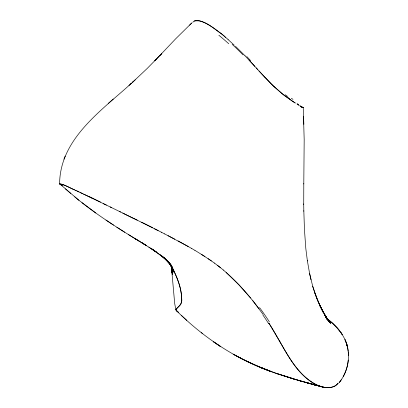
<?xml version="1.0" encoding="UTF-8"?>
<svg xmlns="http://www.w3.org/2000/svg" width="408" height="408" viewBox="0 0 408 408"><rect width="100%" height="100%" fill="white"/><g stroke="black" fill="none" stroke-linecap="round" stroke-linejoin="round"><path stroke-width="0.61" d="M303.797 183.554L303.725 204.423M303.792 183.952L304.179 139.556L303.236 107.615L300.079 105.953M339.186 382.536C346.331 373.968 349.416 362.314 348.192 351.288C346.902 337.722 337.523 326.614 327.048 318.679L332.53 323.304L337.34 328.129L332.53 323.304L327.048 318.679M347.876 363.258L348.284 360.065M347.101 366.833L347.8 363.686M346.06 370.224L346.994 367.241M128.959 85.461L131.595 83.135C101.638 110.507 60.037 138.674 59.609 183.641M344.755 373.524L345.923 370.607M65.198 156.116L63.934 159.171M192.918 22.17C195.911 18.125 202.179 21.803 205.765 23.266C212.991 27.061 219.479 32.094 225.639 37.408M343.235 376.625L344.592 373.881M340.328 381.154L341.292 379.833M340.221 381.291L339.293 382.408M160.201 55.213L161.798 53.54L147.242 68.416L132.656 82.192L135.201 79.866M156.371 59.196L154.765 60.858L175.583 38.898L192.081 22.649M189.587 25.123L191.296 23.445M130.83 83.813L133.406 81.503M113.256 99.017L108.497 103.219M194.218 21.14C203.628 18.972 212.981 27.979 220.152 32.941M303.236 107.615L302.904 107.559M324.187 387.299L305.332 382.332L322.59 386.978L312.156 384.173L320.892 386.519M315.241 385.106L292.75 378.67L276.532 373.468L293.801 378.94L276.532 373.468M298.503 380.363L316.644 385.387L299.778 380.776L283.438 375.707M291.577 378.293L300.966 381.092M302.017 107.217L303.205 107.615L299.691 105.692M302.68 107.483L302.068 107.263M301.053 106.876L301.568 107.059M268.617 370.622L269.703 371.056L260.891 367.572L277.613 373.856C239.491 361.468 205.183 339.14 176.797 311.018M301.334 106.993L301.711 107.136M248.135 361.906L240.2 357.969L255.479 365.272L270.749 371.408L261.972 368.052L263.027 368.45L247.11 361.437M74.608 189.868C69.977 187.966 63.877 184.35 59.69 183.87L78.979 200.343L95.824 213.007M76.148 190.582C71.329 188.807 63.939 184.034 59.813 183.921M75.541 190.286L89.168 196.768M76.99 190.98L78.938 191.898M80.05 192.423L82.334 193.504M83.507 194.06L86.159 195.325M86.715 195.585L92.29 198.268M89.842 197.089L93.08 198.645M92.82 198.523L106.381 205.091M103.234 203.561L111.654 207.657M110.196 206.948L120.584 212.012M119.534 211.497L124.012 213.685M122.788 213.083L137.272 220.187M134.212 218.683L158.161 230.602M154.51 228.761L161.466 232.279M161.277 232.183L164.761 233.968M164.659 233.911L188.241 246.509M168.04 235.651L174.792 239.175M178.066 240.909L191.587 248.426M191.541 248.375L194.927 250.379M298.931 105.3L298.12 104.81M298.442 104.968L297.106 104.168M194.912 250.349L204.938 256.555M81.931 202.7C102.383 218.652 124.501 232.274 146.64 245.723L141.974 242.786L156.922 252.379L148.828 247.085M128.403 234.544L136.44 239.455M178.653 312.35C171.146 308.973 181.774 306.862 181.325 302.282C182.835 289.083 176.491 276.461 170.901 264.909M61.46 185.084L62.398 185.666L59.69 183.87M139.755 241.485L135.104 238.609L146.64 245.723M295.29 103.061L291.812 100.837M295.132 102.944L284.249 95.441M116.836 227.236L124.782 232.29M201.572 254.429L211.41 260.911M106.004 220.091L113.582 225.124M291.751 100.756L282.275 93.891L273.712 86.272M178.051 311.926L175.853 309.794L174.701 303.557L171.579 268.612L172.375 274.39L171.35 267.169L172.273 272.972L171.059 265.526L172.579 271.345M152.261 249.339L164.358 258.193L159.87 254.577L167.499 260.794L161.69 255.877L169.019 262.436M208.095 258.652L214.547 263.145M159.064 254.051L151.108 248.416L155.672 251.654M214.404 263.058L220.565 267.725M201.384 332.658L202.297 333.372M217.454 265.327L223.426 270.07M284.187 95.319L274.37 86.894M74.73 196.845L78.979 200.343M223.309 270.009C236.798 281.382 248.492 294.76 259.09 308.825M65.479 188.935L70.742 193.458M228.046 39.515L234.279 45.217M226.109 272.422L239.042 284.957L250.629 298.019M181.438 315.46L186.747 320.321M326.691 318.638L328.797 320.719L326.568 318.49M164.654 258.529L167.504 261.232L163.271 257.116L170.258 263.996L163.271 257.116M235.452 46.262L245.091 55.83M273.049 85.644L274.268 86.868M272.391 85.012L273.61 86.236M326.66 318.607L328.465 320.346L326.405 318.306M272.952 85.603L264.44 76.888M272.294 84.966L258.993 70.967M326.441 318.311L329.093 321.045L326.614 318.424M244.984 55.774L254.832 66.377M166.076 259.886L168.764 262.696L164.786 258.392L171.324 265.531L164.786 258.392M326.558 318.373L329.358 321.351L325.64 317.286L329.598 321.637L326.788 318.424M264.46 76.959L256.25 67.942M249.038 59.991L257.647 69.482M326.737 318.368L329.807 321.902L325.788 317.164L330.444 323.003L326.492 317.643L330.485 323.202L326.528 317.689M167.407 261.242L172.186 266.949L168.637 262.461L170.845 265.363M252.812 300.716L263.114 314.435M322.963 311.987L317.281 299.635L323.054 312.023L319.994 305.934L326.599 317.858L324.702 314.91L330.485 323.202M324.702 314.91L326.558 317.73M323.095 312.054L326.594 317.898L319.994 305.934M280.01 341.93C290.032 359.05 300.538 379.236 320.392 386.361C326.104 388.176 334.524 388.661 338.252 383.025C333.27 389.737 322.723 388.028 316.175 384.719C292.424 371.775 283.035 344.413 268.831 323.049L279.959 341.863M170.891 264.772C176.236 275.053 181.014 286.115 181.682 297.83C182.82 303.577 178.602 306.235 175.853 309.794M169.718 263.537L170.284 264.624M169.708 263.476L171.895 267.903M319.933 305.73L314.838 293.01L312.655 286.171L317.159 299.288L314.757 292.781M170.508 264.491L173.385 271.912L171.294 266.419M170.605 264.318L173.181 272.156M310.993 279.832L309.524 273.161L312.747 286.447M170.993 265.43L172.105 271.351L171.059 265.526M309.606 273.508L307.331 260.559L307.387 260.967L305.822 248.589L304.465 229.826L303.822 210.722M348.192 351.288L347.708 348.141M348.452 355.475L348.284 352.247M303.547 116.234L303.858 124.348M303.72 203.929L303.822 211.222M220.58 33.033A103.214 22.817 30 0 1 224.716 36.414M224.375 36.327A86.251 18.742 30.2 0 1 228.143 39.54M232.213 44.37A237.272 43.284 31.7 0 1 243.081 54.927M287.599 96.441A155.683 6.043 37.8 0 1 285.029 94.697M298.391 104.417A209.845 14.831 43.1 0 1 297.05 103.601M89.576 196.809A84.946 1.336 26.3 0 1 100.46 202.067M124.292 213.925A66.621 0.836 26.1 0 1 133.472 218.423M259.534 307.596A826.083 311.472 -76.9 0 1 269.321 321.759M60.476 184.61A73.328 2.025 26.1 0 1 59.553 183.794M292.975 99.368A156.254 8.859 41.3 0 1 291.363 98.252M287.456 97.063A128.209 5.411 37.5 0 1 289.267 98.665M246.748 56.508A237.471 47.675 30.3 0 1 250.614 60.659M218.856 35.231A143.835 26.806 31.7 0 1 228.755 43.738M262.91 315.007A761.935 290.476 -77.8 0 1 268.591 323.59M141.627 222.227A66.035 1.836 26 0 1 152.658 227.715M234.166 354.695L233.187 354.18L241.199 358.464L234.166 354.695M214.348 342.348L213.415 341.715L220.33 346.402L214.348 342.348M327.578 319.408L326.64 318.572L327.578 319.408M338.456 329.445L337.926 328.797L340.043 331.393L338.456 329.445M340.884 332.571L340.486 331.99L342.286 334.621L340.884 332.571M326.579 317.771L324.732 314.925L326.594 317.812M345.194 340.134L344.99 339.64L346.193 342.598L345.194 340.134M347.387 346.652L346.53 343.582L347.387 346.652M347.509 347.152L346.678 344.066L347.509 347.152"/></g></svg>
